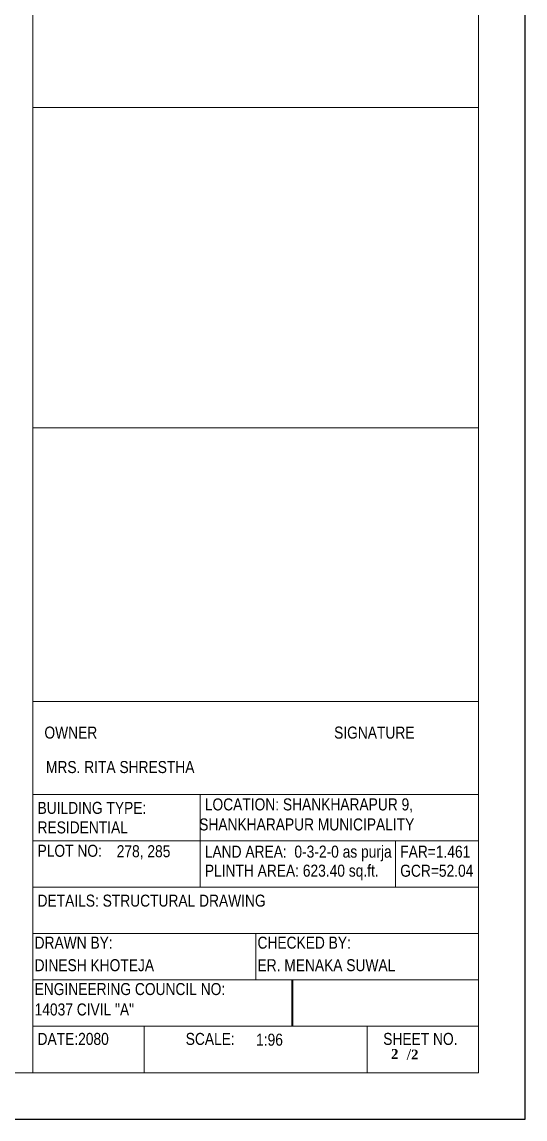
# Model space of a CAD drawing. Header units: inches. Extents: x 45643 to 70559, y -8725 to 1713.
# Drawn here: x 70057 to 70559, y -5487 to -4392 of the extents above; entities that cross this region are included whole.
import ezdxf

# ---------------------------------------------------------------- set-up
doc = ezdxf.new("R2010")
doc.units = ezdxf.units.IN
doc.header["$MEASUREMENT"] = 0
for name, color, linetype, lineweight in [('A-Wall', 250, 'Continuous', 40), ('ELE1', 3, 'Continuous', 9), ('Text', 7, 'Continuous', 9), ('Text 0.200', 122, 'Continuous', 20)]:
    doc.layers.add(name, color=color, linetype=linetype, lineweight=lineweight)
doc.styles.add('ordinary', font='ARIALN.TTF')
doc.styles.get("Standard").update_dxf_attribs({"font": 'times.ttf'})

msp = doc.modelspace()

# ---------------------------------------------------------------- linework, layer by layer
at = {"layer": 'A-Wall', "ltscale": 50}
msp.add_line((70326.892, -5348.332), (70326.892, -5394.649), dxfattribs=at)
at = {"layer": 'Defpoints'}
msp.add_lwpolyline([(70559.247, -3239.316), (67381.647, -3239.316), (67381.647, -5487.285), (70559.247, -5487.285)], close=True, dxfattribs=at)
at = {"layer": 'ELE1'}
for p, q in [((70068.279, -5440.967), (70068.279, -3285.634)), ((70512.929, -4477.212), (70068.279, -4477.212)), ((70512.929, -4796.977), (70068.279, -4796.977))]:
    msp.add_line(p, q, dxfattribs=at)
msp.add_lwpolyline([(67427.965, -3285.634), (70512.929, -3285.634), (70512.929, -5440.967), (67427.965, -5440.967)], close=True, dxfattribs=at)
at = {"layer": 'Text'}
for p, q in [((70068.279, -5070.425), (70512.929, -5070.425)), ((70068.279, -5163.061), (70512.929, -5163.061)), ((70235.104, -5163.061), (70235.104, -5255.696)), ((70068.279, -5209.378), (70512.929, -5209.378)), ((70430.027, -5209.378), (70430.027, -5255.743)), ((70068.279, -5255.696), (70512.929, -5255.696)), ((70068.279, -5302.014), (70512.929, -5302.014)), ((70290.604, -5302.014), (70290.604, -5348.379)), ((70068.279, -5348.332), (70512.929, -5348.332)), ((70068.279, -5394.649), (70512.929, -5394.649)), ((70179.441, -5440.967), (70179.441, -5394.649)), ((70401.767, -5440.967), (70401.767, -5394.649))]:
    msp.add_line(p, q, dxfattribs=at)

# ---------------------------------------------------------------- texts
at = {"insert": (70401.767, -5403.749), "char_height": 6.54232, "width": 86.84293, "attachment_point": 1}
msp.add_mtext('\\A1;{\\fTimes New Roman|b1|i0|c0|p18;\\H1.2367x;\\P\\pi29.41602;\\H0.80859x;    \\fBookman Old Style|b0|i0|c0|p18;\\H1.6907x;/\\fBookman Old Style|b1|i0|c0|p18;\\H0.86414x;2\\fArial|b1|i0|c0|p34;\\H1.2047x; \\H0.8998x;   }', dxfattribs=at)
at = {"layer": 'Text', "style": 'ordinary'}
for s, p in [('OWNER', (70079.835, -5107.352)), ('SIGNATURE', (70368.789, -5107.352)), ('MRS. RITA SHRESTHA', (70081.368, -5141.758)), ('BUILDING TYPE:  ', (70073.005, -5182.534)), ('LOCATION: SHANKHARAPUR 9,', (70239.83, -5179.048)), ('RESIDENTIAL', (70073.005, -5202.034)), ('SHANKHARAPUR MUNICIPALITY', (70234.243, -5199.048)), ('PLOT NO: ', (70073.005, -5225.366)), ('278, 285', (70151.964, -5225.816)), ('LAND AREA:  0-3-2-0 as purja', (70239.83, -5226.237)), ('FAR=1.461', (70434.753, -5226.285)), ('PLINTH AREA: 623.40 sq.ft.', (70239.83, -5245.237)), ('GCR=52.04', (70434.753, -5245.285)), ('DETAILS: STRUCTURAL DRAWING ', (70073.005, -5275.17)), ('DRAWN BY:', (70070.056, -5317.13)), ('CHECKED BY: ', (70292.382, -5317.13)), ('DINESH KHOTEJA', (70070.056, -5339.63)), ('ER. MENAKA SUWAL', (70292.382, -5339.63)), ('ENGINEERING COUNCIL NO:', (70070.056, -5363.448)), ('14037 CIVIL "A"', (70070.056, -5383.855)), ('DATE:2080', (70073.005, -5413.252)), ('SCALE:', (70220.779, -5413.252)), ('SHEET NO.', (70417.809, -5413.252))]:
    msp.add_text(s, height=12, dxfattribs=at).set_placement(p)
msp.add_attdef('1:96', (70290.987, -5414.015), 'SCALE', height=12, dxfattribs=at)
at = {"layer": 'Text 0.200', "ltscale": 10, "insert": (70429.25, -5417.336), "char_height": 9.92984, "width": 19.48212, "attachment_point": 2}
msp.add_mtext('{\\fBookman Old Style|b1|i0|c0|p18;2}', dxfattribs=at)

doc.saveas('drawing.dxf')
